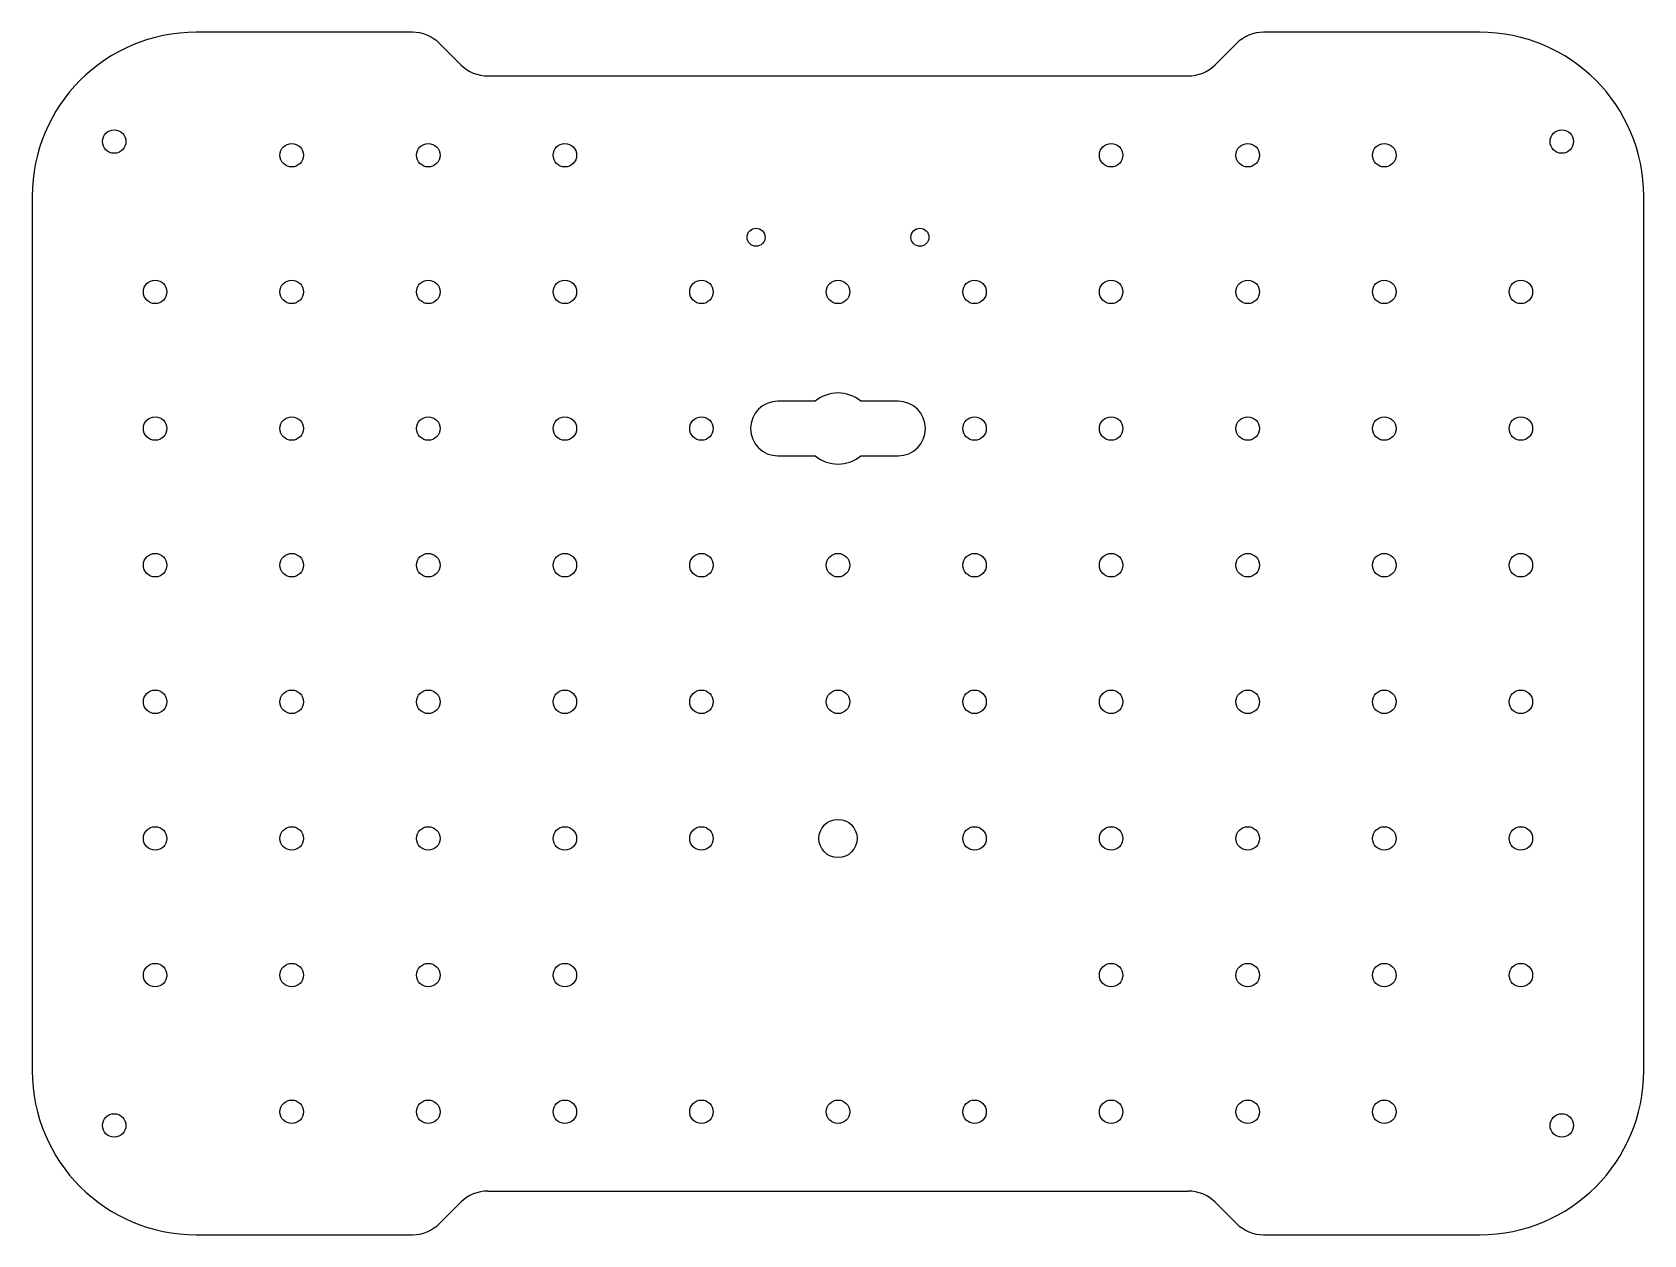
# Model space of a CAD drawing. Extents: x -148 to 148, y -110 to 110.
import ezdxf

# ---------------------------------------------------------------- set-up
doc = ezdxf.new("R2010")
doc.units = 0
doc.layers.get('0').update_dxf_attribs({"linetype": 'CONTINUOUS'})

msp = doc.modelspace()

# ---------------------------------------------------------------- linework, layer by layer
at = {"color": 7, "linetype": 'CONTINUOUS'}
for p, q in [((-77.9, 110), (-117.5, 110)), ((117.5, 110), (77.9, 110)), ((-72.95, 107.95), (-69.05, 104.05)), ((69.05, 104.05), (72.95, 107.95)), ((-64.1, 102), (64.1, 102)), ((-147.5, 80), (-147.5, -80)), ((147.5, -80), (147.5, 80)), ((-4.15, 42.5), (-11, 42.5)), ((11, 42.5), (4.15, 42.5)), ((-11, 32.5), (-4.15, 32.5)), ((4.15, 32.5), (11, 32.5)), ((-64.1, -102), (64.1, -102)), ((-72.95, -107.95), (-69.05, -104.05)), ((69.05, -104.05), (72.95, -107.95)), ((-117.5, -110), (-77.9, -110)), ((77.9, -110), (117.5, -110))]:
    msp.add_line(p, q, dxfattribs=at)
for centre, radius in [((-132.5, 90), 2.15), ((132.5, 90), 2.15), ((-100, 87.5), 2.15), ((-75, 87.5), 2.15), ((-50, 87.5), 2.15), ((50, 87.5), 2.15), ((75, 87.5), 2.15), ((100, 87.5), 2.15), ((-15, 72.5), 1.65), ((15, 72.5), 1.65), ((-125, 62.5), 2.15), ((-100, 62.5), 2.15), ((-75, 62.5), 2.15), ((-50, 62.5), 2.15), ((-25, 62.5), 2.15), ((0, 62.5), 2.15), ((25, 62.5), 2.15), ((50, 62.5), 2.15), ((75, 62.5), 2.15), ((100, 62.5), 2.15), ((125, 62.5), 2.15), ((-125, 37.5), 2.15), ((-100, 37.5), 2.15), ((-75, 37.5), 2.15), ((-50, 37.5), 2.15), ((-25, 37.5), 2.15), ((25, 37.5), 2.15), ((50, 37.5), 2.15), ((75, 37.5), 2.15), ((100, 37.5), 2.15), ((125, 37.5), 2.15), ((-125, 12.5), 2.15), ((-100, 12.5), 2.15), ((-75, 12.5), 2.15), ((-50, 12.5), 2.15), ((-25, 12.5), 2.15), ((0, 12.5), 2.15), ((25, 12.5), 2.15), ((50, 12.5), 2.15), ((75, 12.5), 2.15), ((100, 12.5), 2.15), ((125, 12.5), 2.15), ((-125, -12.5), 2.15), ((-100, -12.5), 2.15), ((-75, -12.5), 2.15), ((-50, -12.5), 2.15), ((-25, -12.5), 2.15), ((0, -12.5), 2.15), ((25, -12.5), 2.15), ((50, -12.5), 2.15), ((75, -12.5), 2.15), ((100, -12.5), 2.15), ((125, -12.5), 2.15), ((-125, -37.5), 2.15), ((-100, -37.5), 2.15), ((-75, -37.5), 2.15), ((-50, -37.5), 2.15), ((-25, -37.5), 2.15), ((0, -37.5), 3.5), ((25, -37.5), 2.15), ((50, -37.5), 2.15), ((75, -37.5), 2.15), ((100, -37.5), 2.15), ((125, -37.5), 2.15), ((-125, -62.5), 2.15), ((-100, -62.5), 2.15), ((-75, -62.5), 2.15), ((-50, -62.5), 2.15), ((50, -62.5), 2.15), ((75, -62.5), 2.15), ((100, -62.5), 2.15), ((125, -62.5), 2.15), ((-100, -87.5), 2.15), ((-75, -87.5), 2.15), ((-50, -87.5), 2.15), ((-25, -87.5), 2.15), ((0, -87.5), 2.15), ((25, -87.5), 2.15), ((50, -87.5), 2.15), ((75, -87.5), 2.15), ((100, -87.5), 2.15), ((-132.5, -90), 2.15), ((132.5, -90), 2.15)]:
    msp.add_circle(centre, radius, dxfattribs=at)
for centre, radius, start, end in [((-117.5, 80), 30, 90, 180), ((-77.9, 103), 7, 45, 90), ((77.9, 103), 7, 90, 135), ((117.5, 80), 30, 0, 90), ((-64.1, 109), 7, 225, 270), ((64.1, 109), 7, 270, 315), ((-11, 37.5), 5, 90, 270), ((0, 37.5), 6.5, 50.2849, 129.7151), ((11, 37.5), 5, 270, 90), ((0, 37.5), 6.5, 230.2849, 309.7151), ((-117.5, -80), 30, 180, 270), ((117.5, -80), 30, 270, 0), ((-64.1, -109), 7, 90, 135), ((64.1, -109), 7, 45, 90), ((-77.9, -103), 7, 270, 315), ((77.9, -103), 7, 225, 270)]:
    msp.add_arc(centre, radius, start, end, dxfattribs=at)

doc.saveas('drawing.dxf')
